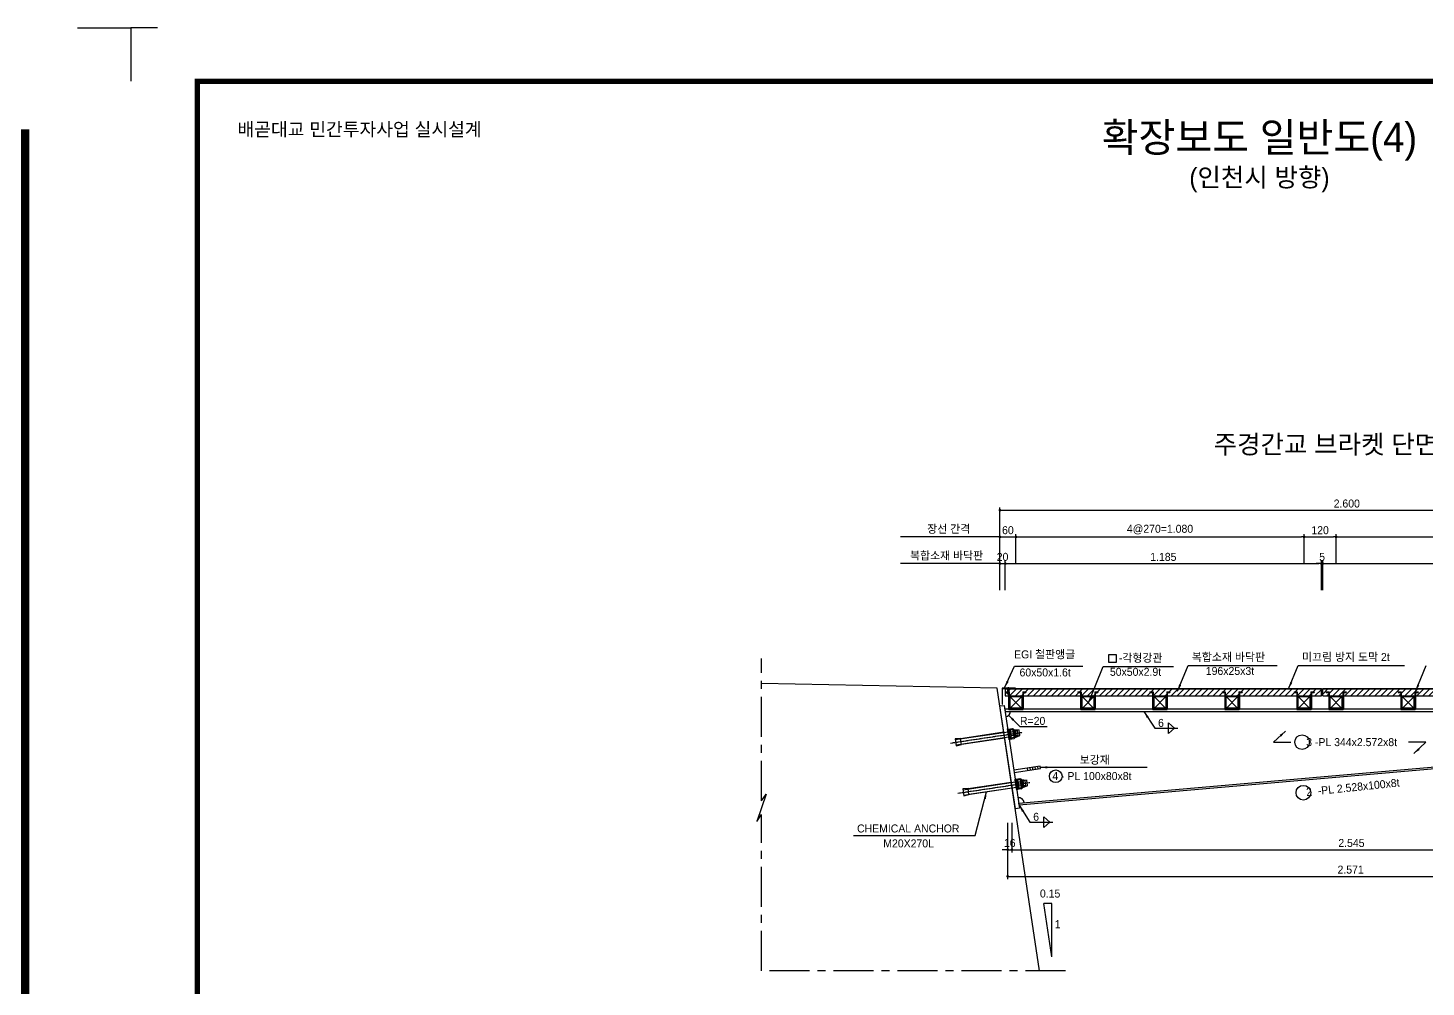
# Model space of a CAD drawing. Header units: millimetres. Extents: x 173610 to 224070, y -281283 to -269403.
# Drawn here: x 190044 to 195284, y -272998 to -269403 of the extents above; entities that cross this region are included whole.
import ezdxf
from ezdxf.enums import TextEntityAlignment as Align

# ---------------------------------------------------------------- set-up
doc = ezdxf.new("R2010")
doc.units = ezdxf.units.MM
doc.linetypes.add('CENTER', pattern=[50.8, 31.75, -6.35, 6.35, -6.35])
doc.linetypes.add('CENTERX2', pattern=[4, 2.5, -0.5, 0.5, -0.5])
for name, color, linetype in [('$.치수선-본선', 140, 'Continuous'), ('1', 1, 'Continuous'), ('a3', 7, 'Continuous'), ('CEN01', 1, 'CENTER'), ('Center 01', 1, 'CENTER'), ("con'c", 3, 'Continuous'), ('CX-BORD', 3, 'Continuous'), ('CX-BORD-LIN1', 4, 'Continuous'), ('CX-BORD-TEX1', 7, 'Continuous'), ('CX-BORD-TEX2', 6, 'Continuous'), ('CX-BORD-TEX3', 4, 'Continuous'), ('CX-MISC', 2, 'Continuous'), ('CZ-TEX1', 6, 'Continuous'), ('DIM01', 1, 'Continuous'), ('DIMENSION', 1, 'Continuous'), ('DIML', 1, 'Continuous'), ('LD', 1, 'Continuous'), ('TEXT02', 6, 'Continuous'), ('THIN', 3, 'Continuous'), ('난간기초', 4, 'Continuous'), ('합성목재', 52, 'Continuous')]:
    doc.layers.add(name, color=color, linetype=linetype)
doc.styles.add('MLTMHTXT', font='Dotum_1.TTF')
doc.styles.add('TB_BTXT', font='H2GTRE_1.TTF')
doc.styles.add('TB_TEXT', font='')
doc.styles.add('TEXT', font='Dotum_1.TTF')
doc.styles.add('돋움', font='Dotum_1.TTF')
doc.styles.get('TB_TEXT').set_extended_font_data('DotumChe')
doc.dimstyles.new('사본 일반도면_0100', dxfattribs={"dimtxt": 600, "dimasz": 200, "dimexe": 200, "dimexo": 0, "dimgap": 100, "dimtad": 1, "dimdec": 0, "dimlfac": 0.5, "dimzin": 0, "dimdsep": 46, "dimlunit": 6, "dimtxsty": 'TEXT', "dimblk": 'DOT', "dimcen": 0.09, "dimclrd": 1, "dimclre": 1, "dimclrt": 7, "dimadec": 8, "dimazin": 0, "dimtfac": 1, "dimtdec": 0, "dimtix": 1, "dimtmove": 2, "dimatfit": 3, "dimldrblk": 'DOT', "dimfxl": 200, "dimfrac": 2, "dimtolj": 1, "dimtzin": 0, "dimarcsym": 0})

# ---------------------------------------------------------------- blocks, each defined once
blk = doc.blocks.new('fgnjs')
for points in [[(-112493, -239562), (-112593, -239555), (-112593, -239685), (-112493, -239677), (-112493, -239562), (-111673, -239562)], [(-112593, -239570), (-111593, -239570)], [(-112593, -239670), (-111593, -239670)], [(-111673, -239677), (-112493, -239677)], [(-111505, -239545), (-111555, -239545)], [(-111505, -239695), (-111555, -239695)], [(-111505, -239583), (-111544, -239583)], [(-111505, -239657), (-111544, -239657)], [(-111495, -239677), (-111466, -239677), (-111466, -239578), (-111463, -239578), (-111463, -239677), (-111450, -239677), (-111450, -239562), (-111478, -239562), (-111478, -239662), (-111481, -239662), (-111481, -239562), (-111495, -239562)], [(-111495, -239564), (-111495, -239676)], [(-111495, -239657), (-111495, -239666)], [(-111450, -239570), (-111420, -239570), (-111420, -239670), (-111450, -239670)]]:
    blk.add_lwpolyline(points)
blk.add_lwpolyline([(-111593, -239533), (-111580, -239533), (-111580, -239707), (-111593, -239707)], close=True)
at = {"color": 7, "linetype": 'Continuous'}
blk.add_lwpolyline([(-111555, -239535), (-111555, -239704), (-111580, -239704), (-111580, -239535)], close=True, dxfattribs=at)
for points in [[(-111580, -239615), (-111555, -239611)], [(-111555, -239625), (-111580, -239629)]]:
    blk.add_lwpolyline(points, dxfattribs=at)
for points in [[(-111544, -239545, 0.556879), (-111544, -239583)], [(-111544, -239583, 0.281951), (-111544, -239657)], [(-111544, -239657, 0.556879), (-111544, -239695)], [(-111505, -239583, 0.556879), (-111505, -239545)], [(-111505, -239657, 0.281951), (-111505, -239583)], [(-111505, -239695, 0.556879), (-111505, -239657)]]:
    blk.add_lwpolyline(points, format="xyb")
at = {"layer": 'Center 01', "linetype": 'CENTER'}
blk.add_lwpolyline([(-112693, -239620), (-111333, -239620)], dxfattribs=at)
at = {"layer": 'LD', "color": 0}
for points in [[(-111507, -239718), (-111579, -239718), (-111593, -239723), (-111593, -239620), (-111593, -239517), (-111579, -239522), (-111507, -239522)], [(-111478, -239545), (-111387, -239566)], [(-111478, -239695), (-111387, -239674)], [(-111383, -239665), (-111383, -239620), (-111383, -239575)]]:
    blk.add_lwpolyline(points, dxfattribs=at)
at = {"layer": 'LD', "color": 0, "extrusion": (0, 0, -1)}
for centre, major_axis, start_param, end_param in [((-111529, -239579), (-43.6, 43.6), 1.149264, 1.764347), ((-111393, -239574), (-7.3, 7.3), 1.3851, 2.388119)]:
    blk.add_ellipse(centre, major_axis=major_axis, ratio=1, start_param=start_param, end_param=end_param, dxfattribs=at)
at = {"layer": 'LD', "color": 0}
for centre, major_axis, start_param, end_param in [((-111529, -239660), (43.6, 43.6), 4.290856, 4.90594), ((-111393, -239666), (7.3, 7.3), 4.526693, 5.529711)]:
    blk.add_ellipse(centre, major_axis=major_axis, ratio=1, start_param=start_param, end_param=end_param, dxfattribs=at)
blk = doc.blocks.new('_Dot')
at = {"layer": 'DIML', "color": 140, "linetype": 'Continuous'}
blk.add_line((0, 0), (-1, 0), dxfattribs=at)
at = {"layer": 'DIML', "color": 140, "linetype": 'Continuous', "const_width": 0.5}
blk.add_lwpolyline([(-0.25, 0, 1), (0.25, 0, 1)], format="xyb", close=True, dxfattribs=at)
blk = doc.blocks.new('*D69')
at = {"layer": '$.치수선-본선', "color": 140, "lineweight": -2}
for p, q in [((193715.9, -272383.4), (193715.9, -272493.4)), ((193731.9, -272383.4), (193731.9, -272493.4)), ((193705.9, -272483.4), (193695.9, -272483.4)), ((193715.9, -272483.4), (193731.9, -272483.4)), ((193741.9, -272483.4), (193751.9, -272483.4))]:
    blk.add_line(p, q, dxfattribs=at)
at = {"layer": 'Defpoints', "color": 0}
for p in [(193715.9, -272383.4), (193731.9, -272383.4), (193731.9, -272483.4)]:
    blk.add_point(p, dxfattribs=at)
at = {"layer": '$.치수선-본선', "color": 140, "lineweight": -2, "xscale": 10, "yscale": 10, "zscale": 10}
blk.add_blockref('_Dot', (193715.9, -272483.4), dxfattribs=at)
at = {"layer": '$.치수선-본선', "color": 140, "lineweight": -2, "xscale": 10, "yscale": 10, "zscale": 10, "rotation": 180}
blk.add_blockref('_Dot', (193731.9, -272483.4), dxfattribs=at)
at = {"layer": '$.치수선-본선', "color": 140, "insert": (193723.9, -272458.4), "char_height": 30, "attachment_point": 5, "style": 'TEXT'}
blk.add_mtext('\\A1;16', dxfattribs=at)
blk = doc.blocks.new('*D70')
at = {"layer": '$.치수선-본선', "color": 140, "lineweight": -2}
for p, q in [((193731.9, -272383.4), (193731.9, -272493.4)), ((196277, -272383.4), (196277, -272493.4)), ((193741.9, -272483.4), (196267, -272483.4))]:
    blk.add_line(p, q, dxfattribs=at)
at = {"layer": 'Defpoints', "color": 0}
for p in [(193731.9, -272383.4), (196277, -272383.4), (196277, -272483.4)]:
    blk.add_point(p, dxfattribs=at)
at = {"layer": '$.치수선-본선', "color": 140, "lineweight": -2, "xscale": 10, "yscale": 10, "zscale": 10, "rotation": 180}
blk.add_blockref('_Dot', (193731.9, -272483.4), dxfattribs=at)
at = {"layer": '$.치수선-본선', "color": 140, "lineweight": -2, "xscale": 10, "yscale": 10, "zscale": 10}
blk.add_blockref('_Dot', (196277, -272483.4), dxfattribs=at)
at = {"layer": '$.치수선-본선', "color": 140, "insert": (195004.4, -272458.4), "char_height": 30, "attachment_point": 5, "style": 'TEXT'}
blk.add_mtext('\\A1;2.545', dxfattribs=at)
blk = doc.blocks.new('*D72')
at = {"layer": '$.치수선-본선', "color": 140, "lineweight": -2}
for p, q in [((196287, -272383.4), (196287, -272593.4)), ((193715.9, -272483.4), (193715.9, -272593.4)), ((193725.9, -272583.4), (196277, -272583.4))]:
    blk.add_line(p, q, dxfattribs=at)
at = {"layer": 'Defpoints', "color": 0}
for p in [(196287, -272383.4), (193715.9, -272483.4), (196287, -272583.4)]:
    blk.add_point(p, dxfattribs=at)
at = {"layer": '$.치수선-본선', "color": 140, "lineweight": -2, "xscale": 10, "yscale": 10, "zscale": 10, "rotation": 180}
blk.add_blockref('_Dot', (193715.9, -272583.4), dxfattribs=at)
at = {"layer": '$.치수선-본선', "color": 140, "lineweight": -2, "xscale": 10, "yscale": 10, "zscale": 10}
blk.add_blockref('_Dot', (196287, -272583.4), dxfattribs=at)
at = {"layer": '$.치수선-본선', "color": 140, "insert": (195001.4, -272558.4), "char_height": 30, "attachment_point": 5, "style": 'TEXT'}
blk.add_mtext('\\A1;2.571', dxfattribs=at)
blk = doc.blocks.new('*D73')
at = {"layer": '$.치수선-본선', "color": 140, "lineweight": -2}
for p, q in [((193687, -271311.1), (193687, -271201.1)), ((193697, -271211.1), (196277, -271211.1)), ((196287, -271311.1), (196287, -271201.1))]:
    blk.add_line(p, q, dxfattribs=at)
at = {"layer": 'Defpoints', "color": 0}
for p in [(196287, -271211.1), (193687, -271311.1), (196287, -271311.1)]:
    blk.add_point(p, dxfattribs=at)
at = {"layer": '$.치수선-본선', "color": 140, "lineweight": -2, "xscale": 10, "yscale": 10, "zscale": 10, "rotation": 180}
blk.add_blockref('_Dot', (193687, -271211.1), dxfattribs=at)
at = {"layer": '$.치수선-본선', "color": 140, "lineweight": -2, "xscale": 10, "yscale": 10, "zscale": 10}
blk.add_blockref('_Dot', (196287, -271211.1), dxfattribs=at)
at = {"layer": '$.치수선-본선', "color": 140, "insert": (194987, -271186), "char_height": 30, "attachment_point": 5, "style": 'TEXT'}
blk.add_mtext('\\A1;2.600', dxfattribs=at)
blk = doc.blocks.new('*D75')
at = {"layer": '$.치수선-본선', "color": 140, "lineweight": -2}
for p, q in [((194897, -271511.1), (194897, -271401.1)), ((196077, -271511.1), (196077, -271401.1)), ((194907, -271411.1), (196067, -271411.1))]:
    blk.add_line(p, q, dxfattribs=at)
at = {"layer": 'Defpoints', "color": 0}
for p in [(196077, -271411.1), (194897, -271511.1), (196077, -271511.1)]:
    blk.add_point(p, dxfattribs=at)
at = {"layer": '$.치수선-본선', "color": 140, "lineweight": -2, "xscale": 10, "yscale": 10, "zscale": 10, "rotation": 180}
blk.add_blockref('_Dot', (194897, -271411.1), dxfattribs=at)
at = {"layer": '$.치수선-본선', "color": 140, "lineweight": -2, "xscale": 10, "yscale": 10, "zscale": 10}
blk.add_blockref('_Dot', (196077, -271411.1), dxfattribs=at)
at = {"layer": '$.치수선-본선', "color": 140, "insert": (195487, -271386), "char_height": 30, "attachment_point": 5, "style": 'TEXT'}
blk.add_mtext('\\A1;1.180', dxfattribs=at)
blk = doc.blocks.new('*D77')
at = {"layer": '$.치수선-본선', "color": 140, "lineweight": -2}
for p, q in [((193687, -271511.1), (193687, -271401.1)), ((193707, -271511.1), (193707, -271401.1)), ((193677, -271411.1), (193667, -271411.1)), ((193687, -271411.1), (193707, -271411.1)), ((193717, -271411.1), (193727, -271411.1))]:
    blk.add_line(p, q, dxfattribs=at)
at = {"layer": 'Defpoints', "color": 0}
for p in [(193707, -271411.1), (193687, -271511.1), (193707, -271511.1)]:
    blk.add_point(p, dxfattribs=at)
at = {"layer": '$.치수선-본선', "color": 140, "lineweight": -2, "xscale": 10, "yscale": 10, "zscale": 10}
blk.add_blockref('_Dot', (193687, -271411.1), dxfattribs=at)
at = {"layer": '$.치수선-본선', "color": 140, "lineweight": -2, "xscale": 10, "yscale": 10, "zscale": 10, "rotation": 180}
blk.add_blockref('_Dot', (193707, -271411.1), dxfattribs=at)
at = {"layer": '$.치수선-본선', "color": 140, "insert": (193697, -271386), "char_height": 30, "attachment_point": 5, "style": 'TEXT'}
blk.add_mtext('\\A1;20', dxfattribs=at)
blk = doc.blocks.new('*D79')
at = {"layer": '$.치수선-본선', "color": 140, "lineweight": -2}
for p, q in [((193687, -271411.1), (193687, -271301.1)), ((193747, -271411.1), (193747, -271301.1)), ((193677, -271311.1), (193667, -271311.1)), ((193687, -271311.1), (193747, -271311.1)), ((193757, -271311.1), (193767, -271311.1))]:
    blk.add_line(p, q, dxfattribs=at)
at = {"layer": 'Defpoints', "color": 0}
for p in [(193747, -271311.1), (193687, -271411.1), (193747, -271411.1)]:
    blk.add_point(p, dxfattribs=at)
at = {"layer": '$.치수선-본선', "color": 140, "lineweight": -2, "xscale": 10, "yscale": 10, "zscale": 10}
blk.add_blockref('_Dot', (193687, -271311.1), dxfattribs=at)
at = {"layer": '$.치수선-본선', "color": 140, "lineweight": -2, "xscale": 10, "yscale": 10, "zscale": 10, "rotation": 180}
blk.add_blockref('_Dot', (193747, -271311.1), dxfattribs=at)
at = {"layer": '$.치수선-본선', "color": 140, "insert": (193717, -271286), "char_height": 30, "attachment_point": 5, "style": 'TEXT'}
blk.add_mtext('\\A1;60', dxfattribs=at)
blk = doc.blocks.new('*D81')
at = {"layer": '$.치수선-본선', "color": 140, "lineweight": -2}
for p, q in [((193747, -271411.1), (193747, -271301.1)), ((194827, -271411.1), (194827, -271301.1)), ((193757, -271311.1), (194817, -271311.1))]:
    blk.add_line(p, q, dxfattribs=at)
at = {"layer": 'Defpoints', "color": 0}
for p in [(194827, -271311.1), (193747, -271411.1), (194827, -271411.1)]:
    blk.add_point(p, dxfattribs=at)
at = {"layer": '$.치수선-본선', "color": 140, "lineweight": -2, "xscale": 10, "yscale": 10, "zscale": 10, "rotation": 180}
blk.add_blockref('_Dot', (193747, -271311.1), dxfattribs=at)
at = {"layer": '$.치수선-본선', "color": 140, "lineweight": -2, "xscale": 10, "yscale": 10, "zscale": 10}
blk.add_blockref('_Dot', (194827, -271311.1), dxfattribs=at)
at = {"layer": '$.치수선-본선', "color": 140, "insert": (194287, -271283.5), "char_height": 30, "attachment_point": 5, "style": 'TEXT'}
blk.add_mtext('\\A1;4@270=1.080', dxfattribs=at)
blk = doc.blocks.new('*D82')
at = {"layer": '$.치수선-본선', "color": 140, "lineweight": -2}
for p, q in [((193707, -271511.1), (193707, -271401.1)), ((194892, -271511.1), (194892, -271401.1)), ((193717, -271411.1), (194882, -271411.1))]:
    blk.add_line(p, q, dxfattribs=at)
at = {"layer": 'Defpoints', "color": 0}
for p in [(194892, -271411.1), (193707, -271511.1), (194892, -271511.1)]:
    blk.add_point(p, dxfattribs=at)
at = {"layer": '$.치수선-본선', "color": 140, "lineweight": -2, "xscale": 10, "yscale": 10, "zscale": 10, "rotation": 180}
blk.add_blockref('_Dot', (193707, -271411.1), dxfattribs=at)
at = {"layer": '$.치수선-본선', "color": 140, "lineweight": -2, "xscale": 10, "yscale": 10, "zscale": 10}
blk.add_blockref('_Dot', (194892, -271411.1), dxfattribs=at)
at = {"layer": '$.치수선-본선', "color": 140, "insert": (194299.5, -271386), "char_height": 30, "attachment_point": 5, "style": 'TEXT'}
blk.add_mtext('\\A1;1.185', dxfattribs=at)
blk = doc.blocks.new('*D83')
at = {"layer": '$.치수선-본선', "color": 140, "lineweight": -2}
for p, q in [((194892, -271511.1), (194892, -271401.1)), ((194897, -271511.1), (194897, -271401.1)), ((194882, -271411.1), (194872, -271411.1)), ((194892, -271411.1), (194897, -271411.1)), ((194907, -271411.1), (194917, -271411.1))]:
    blk.add_line(p, q, dxfattribs=at)
at = {"layer": 'Defpoints', "color": 0}
for p in [(194897, -271411.1), (194892, -271511.1), (194897, -271511.1)]:
    blk.add_point(p, dxfattribs=at)
at = {"layer": '$.치수선-본선', "color": 140, "lineweight": -2, "xscale": 10, "yscale": 10, "zscale": 10}
blk.add_blockref('_Dot', (194892, -271411.1), dxfattribs=at)
at = {"layer": '$.치수선-본선', "color": 140, "lineweight": -2, "xscale": 10, "yscale": 10, "zscale": 10, "rotation": 180}
blk.add_blockref('_Dot', (194897, -271411.1), dxfattribs=at)
at = {"layer": '$.치수선-본선', "color": 140, "insert": (194894.5, -271386), "char_height": 30, "attachment_point": 5, "style": 'TEXT'}
blk.add_mtext('\\A1;5', dxfattribs=at)
blk = doc.blocks.new('*D84')
at = {"layer": '$.치수선-본선', "color": 140, "lineweight": -2}
for p, q in [((194947, -271411.1), (194947, -271301.1)), ((196027, -271411.1), (196027, -271301.1)), ((194957, -271311.1), (196017, -271311.1))]:
    blk.add_line(p, q, dxfattribs=at)
at = {"layer": 'Defpoints', "color": 0}
for p in [(196027, -271311.1), (194947, -271411.1), (196027, -271411.1)]:
    blk.add_point(p, dxfattribs=at)
at = {"layer": '$.치수선-본선', "color": 140, "lineweight": -2, "xscale": 10, "yscale": 10, "zscale": 10, "rotation": 180}
blk.add_blockref('_Dot', (194947, -271311.1), dxfattribs=at)
at = {"layer": '$.치수선-본선', "color": 140, "lineweight": -2, "xscale": 10, "yscale": 10, "zscale": 10}
blk.add_blockref('_Dot', (196027, -271311.1), dxfattribs=at)
at = {"layer": '$.치수선-본선', "color": 140, "insert": (195487, -271283.5), "char_height": 30, "attachment_point": 5, "style": 'TEXT'}
blk.add_mtext('\\A1;4@270=1.080', dxfattribs=at)
blk = doc.blocks.new('*D85')
at = {"layer": '$.치수선-본선', "color": 140, "lineweight": -2}
for p, q in [((194827, -271411.1), (194827, -271301.1)), ((194947, -271411.1), (194947, -271301.1)), ((194837, -271311.1), (194937, -271311.1))]:
    blk.add_line(p, q, dxfattribs=at)
at = {"layer": 'Defpoints', "color": 0}
for p in [(194947, -271311.1), (194827, -271411.1), (194947, -271411.1)]:
    blk.add_point(p, dxfattribs=at)
at = {"layer": '$.치수선-본선', "color": 140, "lineweight": -2, "xscale": 10, "yscale": 10, "zscale": 10, "rotation": 180}
blk.add_blockref('_Dot', (194827, -271311.1), dxfattribs=at)
at = {"layer": '$.치수선-본선', "color": 140, "lineweight": -2, "xscale": 10, "yscale": 10, "zscale": 10}
blk.add_blockref('_Dot', (194947, -271311.1), dxfattribs=at)
at = {"layer": '$.치수선-본선', "color": 140, "insert": (194887, -271286), "char_height": 30, "attachment_point": 5, "style": 'TEXT'}
blk.add_mtext('\\A1;120', dxfattribs=at)
blk = doc.blocks.new('sfg st254')
at = {"linetype": 'Continuous'}
for p, q in [((318938.5, -238533), (318938.5, -238495.8)), ((318941.7, -238533), (318941.7, -238495.8)), ((318984.4, -238493.5), (318942.6, -238535.3)), ((318942.6, -238493.5), (318984.4, -238535.3)), ((318944.9, -238489.4), (318982.1, -238489.4)), ((318944.9, -238492.6), (318982.1, -238492.6)), ((318985.3, -238495.8), (318985.3, -238533)), ((318988.5, -238495.8), (318988.5, -238533)), ((318982.1, -238536.2), (318944.9, -238536.2)), ((318982.1, -238539.4), (318944.9, -238539.4))]:
    blk.add_line(p, q, dxfattribs=at)
for centre, radius, start, end in [((318944.9, -238495.8), 6.4, 90, 180), ((318944.9, -238495.8), 3.2, 90, 180), ((318982.1, -238495.8), 6.4, 360, 90), ((318982.1, -238495.8), 3.2, 0, 90), ((318944.9, -238533), 6.4, 180, 270), ((318944.9, -238533), 3.2, 180, 270), ((318982.1, -238533), 6.4, 270, 0), ((318982.1, -238533), 3.2, 270, 360)]:
    blk.add_arc(centre, radius, start, end, dxfattribs=at)
blk = doc.blocks.new('고정')
at = {"color": 7, "ltscale": 0.5}
for p, q in [((-37.5, 64.5), (-25.7, 64.5)), ((-37.5, 64.5), (-37.5, 62.5)), ((-37.5, 62.5), (-25.7, 62.5)), ((-27.5, 62.5), (-27.5, 36.9)), ((-25.7, 64.5), (-25.7, 62.5)), ((-25.5, 62.5), (-25.5, 36.9)), ((25.5, 62.5), (25.5, 36.9)), ((25.7, 64.5), (37.5, 64.5)), ((25.7, 64.5), (25.7, 62.5)), ((25.7, 62.5), (37.5, 62.5)), ((27.5, 62.5), (27.5, 36.9)), ((27.5, 62.5), (27.5, 36.9)), ((37.5, 64.5), (37.5, 62.5)), ((-27.5, 48.5), (-25.5, 48.5)), ((-27.5, 36.9), (-27.5, 0.5)), ((-25.5, 36.9), (-25.5, 0)), ((-25.5, 0), (25.5, 0)), ((25.5, 48.5), (27.5, 48.5)), ((25.5, 36.9), (25.5, 0)), ((27.5, 36.9), (27.5, 5)), ((27.5, 36.9), (27.5, 0.5)), ((-25, -2), (25, -2))]:
    blk.add_line(p, q, dxfattribs=at)
for centre, radius, start, end in [((-27.5, 62.5), 2, 0, 90), ((27.5, 62.5), 2, 90, 180), ((-25, 0.5), 2.5, 180, 270), ((25, 0.5), 2.5, 270, 0)]:
    blk.add_arc(centre, radius, start, end, dxfattribs=at)
at = {"color": 7}
for centre, start, end in [((-26.125, 38.1), 292.619865, 67.380135), ((-17, -0.125), 4.411726, 175.588274), ((17, -0.125), 4.411726, 175.588274), ((26.125, 38.1), 112.619865, 247.380135)]:
    blk.add_arc(centre, 1.625, start, end, dxfattribs=at)
blk = doc.blocks.new('CXBLKA1')
at = {"layer": 'CX-BORD-LIN1', "const_width": 2}
blk.add_lwpolyline([(821, 20), (25, 20), (25, 574), (821, 574)], close=True, dxfattribs=at)
at = {"layer": 'CX-MISC'}
for points in [[(10, 594), (0, 594), (0, 594), (0, 594), (0, 594), (0, 594), (0, 584)], [(831, 594), (841, 594), (841, 594), (841, 594), (841, 594), (841, 594), (841, 584)]]:
    blk.add_lwpolyline(points, dxfattribs=at)
at = {"layer": 'CX-BORD-TEX1', "style": 'TB_BTXT'}
blk.add_attdef('UD_TITLE', text='', height=10, dxfattribs=at).set_placement((423, 553), align=Align.MIDDLE_CENTER)
at = {"layer": 'CX-BORD-TEX1', "style": 'MLTMHTXT', "width": 0.8, "flags": 4}
blk.add_attdef('EI_NAME', (69.69, 43.65), '', height=6, dxfattribs=at)
at = {"layer": 'CX-BORD-TEX1', "style": 'TB_BTXT', "flags": 4}
blk.add_attdef('CI_NAME', text='', height=5, dxfattribs=at).set_placement((85, 28), align=Align.MIDDLE_CENTER)
at = {"layer": 'CX-BORD-TEX2', "style": 'TB_BTXT'}
blk.add_attdef('PI_CNAME', text='', height=5, dxfattribs=at).set_placement((40, 552), align=Align.BOTTOM_LEFT)
blk.add_attdef('UD_SUBTITLE', text='', height=7, dxfattribs=at).set_placement((423, 538), align=Align.MIDDLE_CENTER)
at = {"layer": 'CX-BORD-TEX3', "style": 'TB_BTXT'}
blk.add_attdef('UD_CDNAME', text='', height=4, dxfattribs=at).set_placement((42, 544), align=Align.BOTTOM_LEFT)
at = {"layer": 'CX-BORD-TEX3', "style": 'TB_TEXT'}
for tag, height, p in [('DC_RNUM4', 3, (320, 52)), ('DC_RDATE4', 3.5, (353, 52.5)), ('DC_RAPP4', 3.5, (510, 52.5)), ('DC_RCHK4', 3.5, (550, 52.5)), ('DC_RDGN4', 3.5, (590, 52.5)), ('PI_TITLE', 4.5, (243, 50)), ('UD_CDIST', 4.5, (676, 50)), ('DC_RDATE3', 3.5, (353, 45.4)), ('DC_RAPP3', 3.5, (510, 45.4)), ('DC_RCHK3', 3.5, (550, 45.4)), ('DC_RDGN3', 3.5, (590, 45.4)), ('DC_RNUM3', 3, (320, 45)), ('FI_NAME', 4.5, (781, 44.87)), ('PI_CDNAME', 4.5, (243, 38)), ('DC_RNUM2', 3, (320, 38)), ('DC_RDATE2', 3.5, (353, 38.5)), ('DC_RAPP2', 3.5, (510, 38.5)), ('DC_RCHK2', 3.5, (550, 38.5)), ('DC_RDGN2', 3.5, (590, 38.5)), ('DA_HSCALE', 4.5, (658.5, 38)), ('DA_VSCALE', 4.5, (693, 38)), ('DI_TITLE', 4.5, (781, 37.87)), ('DC_RNUM1', 3, (320, 31)), ('DC_RDATE1', 3.5, (353, 31.5)), ('DC_RAPP1', 3.5, (510, 31.5)), ('DC_RCHK1', 3.5, (550, 31.5)), ('DC_RDGN1', 3.5, (590, 31.5)), ('DI_SUBTITLE', 3.5, (781, 30.87)), ('PA_CCLASS', 4.5, (204, 26.5)), ('PI_STAGE', 4.5, (283, 26.5)), ('DI_DRWNO', 4.5, (676, 26.5))]:
    blk.add_attdef(tag, text='', height=height, dxfattribs=at).set_placement(p, align=Align.MIDDLE_CENTER)
for tag, p in [('DC_RDES4', (377, 52.5)), ('DC_RDES3', (377, 45.4)), ('DC_RDES2', (377, 38.5)), ('DC_RDES1', (377, 31.5))]:
    blk.add_attdef(tag, text='', height=3.5, dxfattribs=at).set_placement(p, align=Align.MIDDLE_LEFT)
at = {"layer": 'CX-BORD-TEX3', "style": 'TB_TEXT', "flags": 1}
for tag, p in [('PI_ID', (24, 16)), ('PI_CCODE', (31, 16)), ('PA_DSDATE', (47, 16)), ('PA_DEDATE', (64, 16)), ('PA_CSDATE', (81, 16)), ('PA_CEDATE', (98, 16)), ('PA_CFDATE', (114, 16)), ('EI_ENAME', (132, 16)), ('EI_DEPT', (146, 16)), ('EI_PERSON', (158, 16)), ('EI_EMAIL', (174, 16)), ('CI_CATEG', (189, 16)), ('CI_ROLE', (204, 16)), ('CI_ONAME', (216, 16)), ('CI_ADDR', (232, 16)), ('CI_TEL', (246, 16)), ('CI_FAX', (257, 16)), ('CI_HPADDR', (270, 16)), ('CI_CODE', (287, 16)), ('CI_DEPT', (300, 16)), ('CI_PERSON', (312, 16)), ('CI_EMAIL', (329, 16)), ('CI_PROLE', (342, 16)), ('DI_MANCODE', (357, 16)), ('DI_CATEG', (377, 16)), ('DI_LDATE', (392, 16)), ('DI_PCLASS', (407, 16)), ('DI_MMCLASS', (424, 16)), ('DI_MSCLASS', (443, 16)), ('DI_ECLASS', (462, 16)), ('DI_FNAME', (478, 16)), ('DC_ONAME', (493, 16)), ('DC_NNAME', (510, 16)), ('FI_CODE', (529, 16)), ('FI_CLASS', (545, 16)), ('FI_ICODE1', (563, 16)), ('FI_ICODE2', (581, 16)), ('------------', (597, 16))]:
    blk.add_attdef(tag, p, '', height=2, dxfattribs=at)

msp = doc.modelspace()

# ---------------------------------------------------------------- hatches: boundary and pattern name
h = msp.add_hatch()
h.set_pattern_fill('ANSI31', color=25, scale=5, style=0)
h.set_pattern_definition([(45, (250810.196, -106427.508), (-11.2253202, 11.2253202), [])])
h.paths.add_polyline_path([(194891.8727, -271906.531), (194891.8727, -271881.531), (193706.8727, -271881.531), (193706.8727, -271906.531)])
h.paths.add_polyline_path([(194896.8727, -271881.531), (194896.8727, -271906.531), (196076.8727, -271906.531), (196076.8727, -271881.531)])

# ---------------------------------------------------------------- linework, layer by layer
at = {"layer": '$.치수선-본선', "color": 140}
for p, q in [((193686.9612, -271311.0643), (193314.195, -271311.0643)), ((193686.9612, -271411.0643), (193314.3449, -271411.0643))]:
    msp.add_line(p, q, dxfattribs=at)
at = {"color": 25}
for p, q in [((194891.8727, -271906.531), (194891.8727, -271879.531)), ((194896.8727, -271906.531), (194896.8727, -271879.531))]:
    msp.add_line(p, q, dxfattribs=at)
for points in [[(194891.8727, -271881.531), (193706.8727, -271881.531), (193706.8727, -271879.531), (194891.8727, -271879.531)], [(194896.8727, -271879.531), (196086.8727, -271879.531), (196086.8727, -271881.531), (194896.8727, -271881.531)], [(194891.8727, -271881.531), (193706.8727, -271881.531), (193706.8727, -271906.531), (194891.8727, -271906.531)], [(196086.8727, -271906.531), (196086.8727, -271881.531), (194896.8727, -271881.531)], [(194896.8727, -271906.531), (196086.8727, -271906.531)]]:
    msp.add_lwpolyline(points, dxfattribs=at)
at = {"layer": '1'}
for p, q in [((193881.1386, -272685.3082), (193851.1634, -272685.3082)), ((193881.1386, -272885.1431), (193851.1634, -272685.3082)), ((193881.1386, -272885.1431), (193881.1386, -272685.3082))]:
    msp.add_line(p, q, dxfattribs=at)
at = {"layer": 'CEN01', "color": 1, "linetype": 'CENTERX2', "ltscale": 60}
for p, q in [((192793.5682, -272300.7522), (192793.5682, -271767.1927)), ((192793.5682, -272937.8094), (192793.5682, -272351.713)), ((193933.1849, -272937.8094), (192793.5682, -272937.8094))]:
    msp.add_line(p, q, dxfattribs=at)
msp.add_lwpolyline([(192793.5682, -272300.7522), (192810.5551, -272275.2718), (192776.5812, -272377.1934), (192793.5682, -272351.713)], dxfattribs=at)
at = {"layer": "con'c"}
for p, q in [((193676.9803, -271878.1783), (192793.5682, -271860.51)), ((193835.925, -272937.8094), (193676.9803, -271878.1783))]:
    msp.add_line(p, q, dxfattribs=at)
at = {"layer": 'DIM01'}
for p, q in [((193704.7649, -271876.1783), (193742.0889, -271796.0526)), ((193742.0889, -271796.0526), (193997.6978, -271796.0526)), ((194018.8927, -271933.5509), (194074.0125, -271796.4252)), ((194074.0125, -271796.4252), (194336.9671, -271796.4252)), ((194352.4152, -271889.7782), (194392.3891, -271793.0526)), ((194392.3891, -271793.0526), (194726.0941, -271793.0526)), ((194769.0298, -271880.1783), (194805.0364, -271793.0526)), ((194805.0364, -271793.0526), (195203.7414, -271793.0526)), ((195244.4803, -271890.6783), (195284.8263, -271793.0526)), ((193719.1514, -271979.3204), (193761.9607, -272022.1326)), ((193761.9607, -272022.1326), (193864.2795, -272022.1326)), ((194757.4893, -272038.8118), (194711.9861, -272080.8513)), ((194711.9861, -272080.8513), (194777.1737, -272080.8513)), ((195283.151, -272080.8331), (195217.9634, -272080.8331)), ((195237.6478, -272122.8726), (195283.151, -272080.8331)), ((193838.763, -272174.7443), (194239.3488, -272174.7443)), ((193594.4023, -272430.7345), (193637.1684, -272267.1754)), ((193138.743, -272430.7345), (193594.4023, -272430.7345))]:
    msp.add_line(p, q, dxfattribs=at)
at = {"layer": 'DIM01', "extrusion": (0, 0, -1)}
for p, q in [((194226.7649, -271965.1783), (194267.2764, -272028.2415)), ((194267.2764, -272028.2415), (194353.2933, -272028.2415)), ((193758.9585, -272316.8398), (193799.487, -272379.986)), ((193799.487, -272379.986), (193885.5039, -272379.986))]:
    msp.add_line(p, q, dxfattribs=at)
at = {"layer": 'DIM01', "color": 7}
for p, q in [((194341.6243, -272028.2415), (194319.4295, -272007.9915)), ((194319.4295, -272048.4915), (194319.4295, -272007.9915)), ((194319.4295, -272048.4915), (194341.6243, -272028.2415)), ((193873.8349, -272379.986), (193851.6401, -272359.736)), ((193851.6401, -272400.236), (193851.6401, -272359.736)), ((193851.6401, -272400.236), (193873.8349, -272379.986))]:
    msp.add_line(p, q, dxfattribs=at)
at = {"layer": 'DIM01', "extrusion": (0, 0, -1)}
for points in [[(-193711.8832, -271850.5359), (-193704.7649, -271876.1783), (-193719.8149, -271854.2306)], [(-194366.5596, -271867.2362), (-194352.4152, -271889.7782), (-194358.4841, -271863.8673)], [(-194783.1742, -271857.6364), (-194769.0298, -271880.1783), (-194775.0988, -271854.2675)], [(-195258.6247, -271868.1364), (-195244.4803, -271890.6783), (-195250.5493, -271864.7675)], [(-194033.0371, -271911.009), (-194018.8927, -271933.5509), (-194024.9616, -271907.6401)], [(-193734.6187, -272000.9761), (-193719.1514, -271979.3204), (-193740.8061, -271994.7891)], [(-194237.2616, -271989.6328), (-194226.7649, -271965.1783), (-194244.6254, -271984.9065)], [(-193865.013, -272179.1193), (-193838.763, -272174.7443), (-193865.013, -272170.3693)], [(-193626.2972, -272291.4607), (-193637.1703, -272267.1712), (-193634.7626, -272293.6742)], [(-193769.4553, -272341.2943), (-193758.9585, -272316.8398), (-193776.8191, -272336.5681)]]:
    msp.add_solid(points, dxfattribs=at)
at = {"layer": 'DIM01'}
for points in [[(194735.6936, -272053.1136), (194757.4893, -272038.8118), (194741.5102, -272059.4094)], [(195260.1089, -272109.6919), (195237.6282, -272122.8907), (195254.6131, -272103.1143)]]:
    msp.add_solid(points, dxfattribs=at)
at = {"layer": 'DIMENSION'}
for points in [[(193798.6121, -272176.7222), (193799.7989, -272184.6336)], [(193808.5015, -272175.2387), (193809.6882, -272183.1502)], [(193818.3909, -272173.7553), (193819.5776, -272181.6668)], [(193828.2802, -272172.2719), (193829.467, -272180.1834)]]:
    msp.add_lwpolyline(points, dxfattribs=at)
at = {"layer": 'TEXT02', "color": 7}
msp.add_lwpolyline([(194123.4272, -271752.7436), (194094.4312, -271752.7436), (194094.4312, -271779.9682), (194123.4272, -271779.9682)], close=True, dxfattribs=at)
for centre, radius in [((194819.6161, -272080.435), 27.5), ((193896.2868, -272208.1605), 24), ((194824.3135, -272269.7584), 27.5)]:
    msp.add_circle(centre, radius, dxfattribs=at)
at = {"layer": 'THIN'}
msp.add_lwpolyline([(193839.3563, -272178.7), (193838.1696, -272170.7885), (193739.276, -272185.6226), (193740.4627, -272193.5341)], close=True, dxfattribs=at)
msp.add_lwpolyline([(193788.7228, -272178.2056), (193789.9095, -272186.117)], dxfattribs=at)
at = {"layer": '난간기초'}
for points in [[(193702.7842, -271942.3442), (193760.637, -272328.0294), (193744.814, -272330.4029), (193686.9612, -271944.7177)], [(196276.9803, -271957.1783), (193705.0093, -271957.1783), (193706.2093, -271965.1783), (196276.9803, -271965.1783)]]:
    msp.add_lwpolyline(points, close=True, dxfattribs=at)
msp.add_lwpolyline([(196276.9803, -272097.2121), (196276.9803, -272089.1783), (196276.9803, -272097.2141), (193758.9585, -272316.8398), (193757.7701, -272308.9166), (196276.9803, -272089.1783)], dxfattribs=at)
for centre, start, end in [((193706.2093, -271965.1783), 278.5307656, 0), ((193757.7701, -272308.9166), 5.4080663, 98.5307656)]:
    msp.add_arc(centre, 20, start, end, dxfattribs=at)
at = {"layer": '합성목재', "color": 0}
for p, q in [((193715.6727, -271877.3176), (193718.5527, -271877.3176)), ((193715.6727, -271877.3176), (193715.6727, -271877.531)), ((193717.2727, -271879.131), (193715.6727, -271877.531)), ((193718.5527, -271877.531), (193715.6727, -271877.531)), ((193720.4727, -271877.3176), (193717.2727, -271877.3176)), ((193717.2727, -271898.3082), (193717.2727, -271877.3176)), ((193718.5527, -271877.3176), (193718.5527, -271878.0643)), ((193718.5527, -271878.0643), (193719.1927, -271878.0643)), ((193719.1927, -271878.0643), (193719.1927, -271877.3176)), ((193719.1927, -271877.3176), (193722.0727, -271877.3176)), ((193722.0727, -271877.531), (193719.1927, -271877.531)), ((193720.4727, -271877.3176), (193720.4727, -271898.3082)), ((193722.0727, -271877.531), (193720.4727, -271879.131)), ((193722.0727, -271877.3176), (193722.0727, -271877.531)), ((193718.8727, -271902.171), (193717.2727, -271898.3082)), ((193720.4727, -271898.3082), (193718.8727, -271902.171))]:
    msp.add_line(p, q, dxfattribs=at)
msp.add_lwpolyline([(193744.8727, -271879.531), (193744.8727, -271877.531), (193696.8727, -271877.531, 0.414213562), (193694.8727, -271879.531), (193694.8727, -271937.531), (193696.8727, -271937.531), (193696.8727, -271879.531), (193744.8727, -271879.531)], format="xyb", dxfattribs=at)

# ---------------------------------------------------------------- block references
at = {"linetype": 'Continuous'}
for p in [(-125216.6274, -33417.1367), (-124946.6274, -33417.1367), (-124676.6274, -33417.1367), (-124406.6274, -33417.1367), (-124136.6274, -33417.1367), (-124016.6274, -33417.1367), (-123746.6274, -33417.1367)]:
    msp.add_blockref('sfg st254', p, dxfattribs=at)
at = {"xscale": 0.2000000000145642, "yscale": 0.2000000000152795, "zscale": 0.2000000000145642, "rotation": 8.530765605825438}
for p in [(208681.6269, -221346.6079), (208709.8116, -221534.5058)]:
    msp.add_blockref('fgnjs', p, dxfattribs=at)
at = {"layer": 'a3'}
for p in [(193746.8727, -271956.531), (194016.8727, -271956.531), (194286.8727, -271956.531), (194556.8727, -271956.531), (194826.8727, -271956.531), (194946.8727, -271956.531), (195216.8727, -271956.531)]:
    msp.add_blockref('고정', p, dxfattribs=at)
at = {"layer": 'CX-BORD', "xscale": 20, "yscale": 20, "zscale": 20}
msp.add_blockref('CXBLKA1', (173609.6593, -281283.0251), dxfattribs=at)
at = {"layer": 'CX-BORD'}
ref = msp.add_blockref('CXBLKA1', (190429.6593, -275343.0251), dxfattribs=dict(at, xscale=10, yscale=10, zscale=10))
ref.add_attrib('UD_TITLE', '확장보도 일반도(4)', dxfattribs={"layer": 'CX-BORD-TEX1', "height": 110, "style": 'TB_BTXT'}).set_placement((194659.6593, -269813.0251), align=Align.MIDDLE_CENTER)
ref.add_attrib('UD_SUBTITLE', '(인천시 방향)', dxfattribs={"layer": 'CX-BORD-TEX2', "height": 70, "style": 'TB_BTXT'}).set_placement((194659.6593, -269963.0251), align=Align.MIDDLE_CENTER)
ref.add_attrib('PI_CNAME', '배곧대교 민간투자사업 실시설계', dxfattribs={"layer": 'CX-BORD-TEX2', "height": 50, "style": 'TB_BTXT'}).set_placement((190829.6593, -269823.0251), align=Align.BOTTOM_LEFT)

# ---------------------------------------------------------------- texts
at = {"layer": 'CZ-TEX1', "style": 'TB_BTXT'}
msp.add_text('주경간교 브라켓 단면도', height=70, dxfattribs=at).set_placement((194952.6345, -270998.8472), align=Align.CENTER)
at = {"layer": 'TEXT02', "color": 7, "style": '돋움'}
for s, p in [('장선 간격', (193495.2173, -271296.0643)), ('복합소재 바닥판 ', (193492.6431, -271396.0643)), ('3 -PL 344x2.572x8t', (195005.1293, -272095.2618)), ('0.15', (193875.2151, -272662.8526)), ('1', (193903.3022, -272777.6751))]:
    msp.add_text(s, height=30, dxfattribs=at).set_placement(p, align=Align.CENTER)
for s, p in [('EGI 철판앵글', (193740.2534, -271766.3679)), ('-각형강관', (194132.7596, -271779.4454)), ('복합소재 바닥판 ', (194406.2055, -271776.0728)), ('미끄림 방지 도막 2t', (194818.8528, -271776.0728)), ('60x50x1.6t', (193760.5259, -271834.0016)), ('50x50x2.9t', (194099.2383, -271831.7283)), ('196x25x3t', (194458.6633, -271828.3556)), ('R=20', (193762.2547, -272015.7178)), ('6', (194279.577, -272023.2642)), ('보강재', (193986.09, -272161.7235)), ('4 - PL 100x80x8t', (193883.4376, -272222.4419)), ('6', (193811.7876, -272375.0088)), ('CHEMICAL ANCHOR', (193151.5498, -272418.9146)), ('M20X270L', (193249.9244, -272474.9114))]:
    msp.add_text(s, height=30, dxfattribs=at).set_placement(p)
msp.add_text('2  -PL 2.528x100x8t', height=30, rotation=5.8817065, dxfattribs=at).set_placement((195011.1014, -272264.4706), align=Align.CENTER)

# ---------------------------------------------------------------- dimensions: what is measured, and where the dimension line sits
at = {"layer": '$.치수선-본선', "color": 140}
for base, p1, p2, override, picture, middle in [((196286.9612, -271211.0643), (193686.9612, -271311.0643), (196286.9612, -271311.0643), {"dimscale": 0.05, "dimgap": 200, "dimdec": 3, "dimlfac": 0.001, "dimclrd": 140, "dimclre": 140, "dimclrt": 140}, '*D73', (194986.9612, -271186.044)), ((193746.9612, -271311.0643), (193686.9612, -271411.0643), (193746.9612, -271411.0643), {"dimscale": 0.05, "dimgap": 200, "dimlfac": 1, "dimclrd": 140, "dimclre": 140, "dimclrt": 140}, '*D79', (193716.9612, -271286.044)), ((194946.9612, -271311.0643), (194826.9612, -271411.0643), (194946.9612, -271411.0643), {"dimscale": 0.05, "dimgap": 200, "dimlfac": 1, "dimclrd": 140, "dimclre": 140, "dimclrt": 140}, '*D85', (194886.9612, -271286.044)), ((193706.9612, -271411.0643), (193686.9612, -271511.0643), (193706.9612, -271511.0643), {"dimscale": 0.05, "dimgap": 200, "dimlfac": 1, "dimclrd": 140, "dimclre": 140, "dimclrt": 140}, '*D77', (193696.9612, -271386.044)), ((194891.9612, -271411.0643), (193706.9612, -271511.0643), (194891.9612, -271511.0643), {"dimscale": 0.05, "dimgap": 200, "dimdec": 3, "dimlfac": 0.001, "dimclrd": 140, "dimclre": 140, "dimclrt": 140}, '*D82', (194299.4612, -271386.044)), ((194896.9612, -271411.0643), (194891.9612, -271511.0643), (194896.9612, -271511.0643), {"dimscale": 0.05, "dimgap": 200, "dimlfac": 1, "dimclrd": 140, "dimclre": 140, "dimclrt": 140}, '*D83', (194894.4612, -271386.044)), ((196076.9612, -271411.0643), (194896.9612, -271511.0643), (196076.9612, -271511.0643), {"dimscale": 0.05, "dimgap": 200, "dimdec": 3, "dimlfac": 0.001, "dimclrd": 140, "dimclre": 140, "dimclrt": 140}, '*D75', (195486.9612, -271386.044)), ((193731.8876, -272483.445), (193715.8876, -272383.445), (193731.8876, -272383.445), {"dimscale": 0.05, "dimgap": 200, "dimlfac": 1, "dimclrd": 140, "dimclre": 140, "dimclrt": 140}, '*D69', (193723.8876, -272458.4246)), ((196286.9803, -272583.445), (193715.8876, -272483.445), (196286.9803, -272383.445), {"dimscale": 0.05, "dimgap": 200, "dimdec": 3, "dimlfac": 0.001, "dimclrd": 140, "dimclre": 140, "dimclrt": 140}, '*D72', (195001.434, -272558.4246)), ((196276.9803, -272483.445), (193731.8876, -272383.445), (196276.9803, -272383.445), {"dimscale": 0.05, "dimgap": 200, "dimdec": 3, "dimlfac": 0.001, "dimclrd": 140, "dimclre": 140, "dimclrt": 140}, '*D70', (195004.434, -272458.4246))]:
    dim = msp.add_linear_dim(base=base, p1=p1, p2=p2, dimstyle='사본 일반도면_0100', override=override, dxfattribs=at)
    dim.commit()
    dim.dimension.update_dxf_attribs({"geometry": picture, "text_midpoint": middle})
for base, p1, p2, picture, middle in [((194826.9612, -271311.0643), (193746.9612, -271411.0643), (194826.9612, -271411.0643), '*D81', (194286.9612, -271283.4795)), ((196026.9612, -271311.0643), (194946.9612, -271411.0643), (196026.9612, -271411.0643), '*D84', (195486.9612, -271283.4795))]:
    dim = msp.add_linear_dim(base=base, p1=p1, p2=p2, text='4@270=<>', dimstyle='사본 일반도면_0100', override={"dimscale": 0.05, "dimgap": 200, "dimdec": 3, "dimlfac": 0.001, "dimclrd": 140, "dimclre": 140, "dimclrt": 140}, dxfattribs=at)
    dim.commit()
    dim.dimension.update_dxf_attribs({"geometry": picture, "text_midpoint": middle})

doc.saveas('drawing.dxf')
